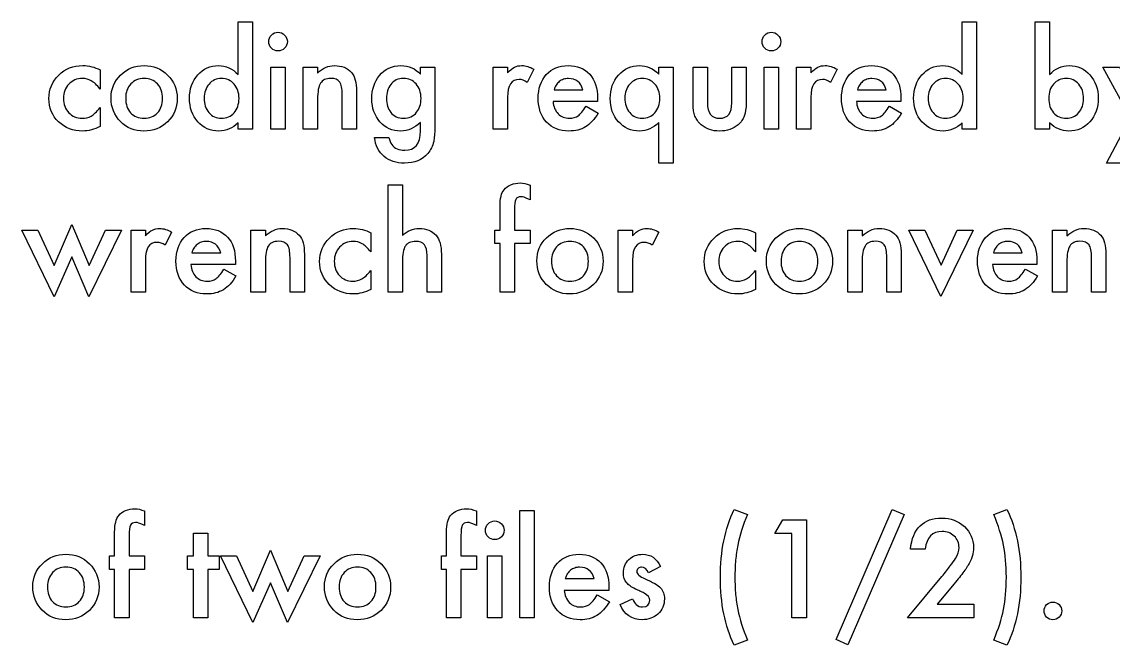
# Model space of a CAD drawing. Extents: x 6 to 931, y 6 to 506.
# Drawn here: x 656.3 to 790.2, y 248.5 to 325 of the extents above; entities that cross this region are included whole.
import ezdxf

# ---------------------------------------------------------------- set-up
doc = ezdxf.new("R2010")
doc.units = 0
doc.layers.add('MeArm1.0', color=7, linetype='CONTINUOUS')

msp = doc.modelspace()

# ---------------------------------------------------------------- linework, layer by layer
at = {"layer": 'MeArm1.0', "color": 7}
for points in [[(682.84662, 325.04434), (684.61224, 325.04434), (684.61224, 311.84903), (682.84662, 311.84903), (682.84662, 312.6459)], [(682.84662, 318.57559), (682.84662, 325.04434)], [(771.69037, 325.04434), (773.45599, 325.04434), (773.45599, 311.84903), (771.69037, 311.84903), (771.69037, 312.6459)], [(771.69037, 318.57559), (771.69037, 325.04434)], [(782.40131, 312.6459), (782.40131, 311.84903), (780.64349, 311.84903), (780.64349, 325.04434), (782.40131, 325.04434)], [(782.40131, 325.04434), (782.40131, 318.57559)], [(665.90912, 319.13028), (665.90912, 316.79434)], [(688.62006, 319.4584), (688.62006, 311.84903), (686.86224, 311.84903), (686.86224, 319.4584), (688.62006, 319.4584)], [(690.83099, 319.4584), (692.59662, 319.4584), (692.59662, 318.75528)], [(692.59662, 315.5209), (692.59662, 311.84903), (690.83099, 311.84903), (690.83099, 319.4584)], [(705.21382, 318.59903), (705.21382, 319.4584), (706.97163, 319.4584), (706.97163, 312.02872)], [(714.14349, 319.4584), (715.90131, 319.4584), (715.90131, 318.77872)], [(715.90131, 315.79434), (715.90131, 311.84903), (714.14349, 311.84903), (714.14349, 319.4584)], [(719.12006, 319.21622), (718.31537, 317.60684)], [(734.47162, 318.63028), (734.47162, 319.4584), (736.23724, 319.4584), (736.23724, 307.7084), (734.47162, 307.7084)], [(738.67474, 315.05215), (738.67474, 319.4584), (740.43256, 319.4584)], [(740.43256, 319.4584), (740.43256, 315.09122)], [(743.41693, 315.09122), (743.41693, 319.4584), (745.17474, 319.4584), (745.17474, 315.05215)], [(749.15131, 319.4584), (749.15131, 311.84903), (747.39349, 311.84903), (747.39349, 319.4584), (749.15131, 319.4584)], [(751.36224, 319.4584), (753.12006, 319.4584), (753.12006, 318.77872)], [(753.12006, 315.79434), (753.12006, 311.84903), (751.36224, 311.84903), (751.36224, 319.4584)], [(756.33881, 319.21622), (755.53412, 317.60684)], [(792.35443, 313.26309), (788.93256, 319.4584), (790.97162, 319.4584), (793.29974, 315.0834), (795.47162, 319.4584), (797.45599, 319.4584), (791.39349, 307.7084), (789.38568, 307.7084), (792.35443, 313.26309)], [(697.38568, 316.51309), (697.38568, 311.84903), (695.62006, 311.84903), (695.62006, 316.09903)], [(721.61205, 316.67715), (725.1433, 316.67715)], [(758.8308, 316.67715), (762.36205, 316.67715)], [(726.94818, 315.23965), (721.49506, 315.23965)], [(726.95599, 315.65372), (726.94799, 315.23965)], [(764.16693, 315.23965), (758.71381, 315.23965)], [(764.17474, 315.65372), (764.16674, 315.23965)], [(665.90912, 314.50528), (665.90912, 312.18497)], [(725.53412, 314.66934), (727.01849, 313.84122)], [(762.75287, 314.66934), (764.23724, 313.84122)], [(705.21382, 311.63809), (705.21382, 312.70059)], [(734.47162, 307.7084), (734.47162, 312.70059)], [(699.58882, 310.84903), (701.35444, 310.84903)], [(701.23724, 305.04434), (702.99506, 305.04434), (702.99506, 298.82559)], [(702.99506, 295.52872), (702.99506, 291.84903), (701.23724, 291.84903), (701.23724, 305.04434)], [(718.65912, 304.98184), (718.65912, 303.18497), (718.47943, 303.27867)], [(716.74506, 297.81778), (716.74506, 291.84903), (714.97943, 291.84903), (714.97943, 297.81778), (714.35443, 297.81778), (714.35443, 299.4584), (714.97943, 299.4584), (714.97943, 302.3959)], [(716.74506, 301.96617), (716.74506, 299.45835), (718.65912, 299.45835), (718.65912, 297.81773), (716.74506, 297.81773)], [(658.28412, 299.4584), (660.27631, 295.11465), (662.42474, 300.15372), (664.58881, 295.11465), (666.55756, 299.4584), (668.52631, 299.4584), (664.54193, 291.27872), (662.42474, 296.17715), (660.28412, 291.27872), (656.30756, 299.4584), (658.28412, 299.4584)], [(669.70599, 299.4584), (671.46381, 299.4584), (671.46381, 298.77872)], [(671.46381, 295.79434), (671.46381, 291.84903), (669.70599, 291.84903), (669.70599, 299.4584)], [(674.68256, 299.21622), (673.87787, 297.60684)], [(684.42474, 299.4584), (686.19037, 299.4584), (686.19037, 298.75528)], [(686.19037, 295.5209), (686.19037, 291.84903), (684.42474, 291.84903), (684.42474, 299.4584)], [(699.12787, 299.13028), (699.12787, 296.79434)], [(729.48724, 299.4584), (731.24506, 299.4584), (731.24506, 298.77872)], [(731.24506, 295.79434), (731.24506, 291.84903), (729.48724, 291.84903), (729.48724, 299.4584)], [(734.46381, 299.21622), (733.65912, 297.60684)], [(746.31537, 299.13028), (746.31537, 296.79434)], [(757.64349, 299.4584), (759.40912, 299.4584), (759.40912, 298.75528)], [(759.40912, 295.5209), (759.40912, 291.84903), (757.64349, 291.84903), (757.64349, 299.4584)], [(767.12006, 299.4584), (769.08881, 295.18497), (771.04974, 299.4584), (773.02631, 299.4584), (769.07318, 291.32559), (765.15131, 299.4584), (767.12006, 299.4584)], [(782.76849, 299.4584), (784.53412, 299.4584), (784.53412, 298.75528)], [(784.53412, 295.5209), (784.53412, 291.84903), (782.76849, 291.84903), (782.76849, 299.4584)], [(677.17455, 296.67715), (680.7058, 296.67715)], [(690.97943, 296.51309), (690.97943, 291.84903), (689.21381, 291.84903), (689.21381, 296.09903)], [(707.78412, 296.51309), (707.78412, 291.84903), (706.02631, 291.84903), (706.02631, 296.34903)], [(764.19818, 296.51309), (764.19818, 291.84903), (762.43256, 291.84903), (762.43256, 296.09903)], [(775.5183, 296.67715), (779.04955, 296.67715)], [(789.32318, 296.51309), (789.32318, 291.84903), (787.55756, 291.84903), (787.55756, 296.09903)], [(682.51068, 295.23965), (677.05756, 295.23965)], [(681.09662, 294.66934), (682.58099, 293.84122)], [(682.51849, 295.65372), (682.51049, 295.23965)], [(780.85443, 295.23965), (775.40131, 295.23965)], [(779.44037, 294.66934), (780.92474, 293.84122)], [(780.86224, 295.65372), (780.85424, 295.23965)], [(699.12787, 294.50528), (699.12787, 292.18497)], [(746.31537, 294.50528), (746.31537, 292.18497)], [(743.71381, 265.17715), (745.33881, 264.55215)], [(763.09662, 265.17715), (764.54974, 264.53653), (757.64349, 248.55215), (756.20599, 249.20059), (763.09662, 265.17715)], [(775.55756, 264.55215), (777.18256, 265.17715)], [(671.37787, 264.98184), (671.37787, 263.18497), (671.19818, 263.27867)], [(712.09662, 264.98184), (712.09662, 263.18497), (711.91693, 263.27867)], [(719.18256, 265.04434), (719.18256, 251.84903), (717.42474, 251.84903), (717.42474, 265.04434), (719.18256, 265.04434)], [(750.77631, 262.2084), (748.69037, 262.2084), (749.69037, 263.91153), (752.59662, 263.91153), (752.59662, 251.84903), (750.77631, 251.84903), (750.77631, 262.2084)], [(669.46381, 257.81778), (669.46381, 251.84903), (667.69818, 251.84903), (667.69818, 257.81778), (667.07318, 257.81778), (667.07318, 259.4584), (667.69818, 259.4584), (667.69818, 262.3959)], [(669.46381, 261.96617), (669.46381, 259.45835), (671.37787, 259.45835), (671.37787, 257.81773), (669.46381, 257.81773)], [(679.14349, 257.81778), (679.14349, 251.84903), (677.38568, 251.84903), (677.38568, 257.81778), (676.63568, 257.81778), (676.63568, 259.4584), (677.38568, 259.4584), (677.38568, 262.24747), (679.14349, 262.24747), (679.14349, 259.4584), (680.51068, 259.4584), (680.51068, 257.81778), (679.14349, 257.81778)], [(710.18256, 257.81778), (710.18256, 251.84903), (708.41693, 251.84903), (708.41693, 257.81778), (707.79193, 257.81778), (707.79193, 259.4584), (708.41693, 259.4584), (708.41693, 262.3959)], [(710.18256, 261.96617), (710.18256, 259.45835), (712.09662, 259.45835), (712.09662, 257.81773), (710.18256, 257.81773)], [(682.65912, 259.4584), (684.65131, 255.11465), (686.79974, 260.15372), (688.96381, 255.11465), (690.93256, 259.4584), (692.90131, 259.4584), (688.91693, 251.27872), (686.79974, 256.17715), (684.65912, 251.27872), (680.68256, 259.4584), (682.65912, 259.4584)], [(767.14349, 260.30215), (765.33099, 260.30215)], [(715.21381, 259.4584), (715.21381, 251.84903), (713.45599, 251.84903), (713.45599, 259.4584), (715.21381, 259.4584)], [(734.65912, 258.16153), (733.20599, 257.38809)], [(722.98705, 256.67715), (726.5183, 256.67715)], [(768.60443, 253.55997), (773.09662, 253.55997), (773.09662, 251.84903), (764.99506, 251.84903), (769.18256, 256.91934)], [(770.47943, 255.77872), (768.60443, 253.55997)], [(728.32318, 255.23965), (722.87006, 255.23965)], [(726.90912, 254.66934), (728.39349, 253.84122)], [(728.33099, 255.65372), (728.32299, 255.23965)], [(729.72162, 253.49747), (731.22162, 254.19278)], [(745.33881, 249.13028), (743.71381, 248.50528)], [(777.18256, 248.50528), (775.55756, 249.13028)]]:
    msp.add_lwpolyline(points, dxfattribs=at)
for points in [[(686.59662, 322.62247), (686.59662, 322.92975), (686.7086, 323.19537), (686.93256, 323.41934)], [(686.93256, 323.41934), (687.15651, 323.64329), (687.42474, 323.75527), (687.73724, 323.75528)], [(687.73724, 323.75528), (688.05495, 323.75527), (688.32578, 323.64329), (688.54974, 323.41934)], [(688.54974, 323.41934), (688.7737, 323.20058), (688.88568, 322.93235), (688.88568, 322.61465)], [(747.12787, 322.62247), (747.12787, 322.92975), (747.23985, 323.19537), (747.46381, 323.41934)], [(747.46381, 323.41934), (747.68776, 323.64329), (747.95599, 323.75527), (748.26849, 323.75528)], [(748.26849, 323.75528), (748.5862, 323.75527), (748.85703, 323.64329), (749.08099, 323.41934)], [(749.08099, 323.41934), (749.30495, 323.20058), (749.41693, 322.93235), (749.41693, 322.61465)], [(686.93256, 321.80215), (686.7086, 322.0261), (686.59662, 322.29954), (686.59662, 322.62247)], [(687.74506, 321.46622), (687.42735, 321.46621), (687.15651, 321.57819), (686.93256, 321.80215)], [(688.54974, 321.80215), (688.33099, 321.57819), (688.06276, 321.46621), (687.74506, 321.46622)], [(688.88568, 322.61465), (688.88568, 322.29694), (688.7737, 322.0261), (688.54974, 321.80215)], [(747.46381, 321.80215), (747.23985, 322.0261), (747.12787, 322.29954), (747.12787, 322.62247)], [(748.27631, 321.46622), (747.9586, 321.46621), (747.68776, 321.57819), (747.46381, 321.80215)], [(749.08099, 321.80215), (748.86224, 321.57819), (748.59401, 321.46621), (748.27631, 321.46622)], [(749.41693, 322.61465), (749.41693, 322.29694), (749.30495, 322.0261), (749.08099, 321.80215)], [(660.83099, 318.49747), (661.63307, 319.27871), (662.61745, 319.66933), (663.78412, 319.66934)], [(663.78412, 319.66934), (664.53411, 319.66933), (665.24245, 319.48965), (665.90912, 319.13028)], [(668.43256, 318.51309), (669.21901, 319.28392), (670.17734, 319.66933), (671.30756, 319.66934)], [(671.30756, 319.66934), (672.44297, 319.66933), (673.40651, 319.28131), (674.19818, 318.50528)], [(677.90131, 318.5209), (678.57839, 319.28652), (679.42995, 319.66933), (680.45599, 319.66934)], [(680.45599, 319.66934), (681.34661, 319.66933), (682.14349, 319.30475), (682.84662, 318.57559)], [(692.59662, 318.75528), (693.2112, 319.36465), (693.90391, 319.66933), (694.67474, 319.66934)], [(694.67474, 319.66934), (695.56015, 319.66933), (696.25026, 319.39069), (696.74506, 318.8334)], [(696.74506, 318.8334), (697.17213, 318.35944), (697.38567, 317.586), (697.38568, 316.51309)], [(700.18257, 318.43497), (700.84923, 319.25788), (701.72944, 319.66933), (702.82319, 319.66934)], [(702.82319, 319.66934), (703.78152, 319.66933), (704.57839, 319.31256), (705.21382, 318.59903)], [(715.90131, 318.77872), (716.22422, 319.11725), (716.51068, 319.34902), (716.76068, 319.47403)], [(716.76068, 319.47403), (717.01589, 319.60423), (717.31797, 319.66933), (717.66693, 319.66934)], [(717.66693, 319.66934), (718.13047, 319.66933), (718.61484, 319.51829), (719.12006, 319.21622)], [(720.65912, 318.56778), (721.33099, 319.30215), (722.22162, 319.66933), (723.33099, 319.66934)], [(723.33099, 319.66934), (724.45078, 319.66933), (725.3362, 319.31256), (725.98724, 318.59903)], [(729.52631, 318.51309), (730.2138, 319.28392), (731.07578, 319.66933), (732.11224, 319.66934)], [(732.11224, 319.66934), (732.99245, 319.66933), (733.7789, 319.32298), (734.47162, 318.63028)], [(753.12006, 318.77872), (753.44297, 319.11725), (753.72943, 319.34902), (753.97943, 319.47403)], [(753.97943, 319.47403), (754.23464, 319.60423), (754.53672, 319.66933), (754.88568, 319.66934)], [(754.88568, 319.66934), (755.34922, 319.66933), (755.83359, 319.51829), (756.33881, 319.21622)], [(757.87787, 318.56778), (758.54974, 319.30215), (759.44037, 319.66933), (760.54974, 319.66934)], [(760.54974, 319.66934), (761.66953, 319.66933), (762.55495, 319.31256), (763.20599, 318.59903)], [(766.74506, 318.5209), (767.42214, 319.28652), (768.2737, 319.66933), (769.29974, 319.66934)], [(769.29974, 319.66934), (770.19036, 319.66933), (770.98724, 319.30475), (771.69037, 318.57559)], [(782.40131, 318.57559), (783.10443, 319.30475), (783.9013, 319.66933), (784.79193, 319.66934)], [(784.79193, 319.66934), (785.81797, 319.66933), (786.67213, 319.28652), (787.35443, 318.5209)], [(659.62787, 315.62247), (659.62787, 316.75788), (660.02891, 317.71621), (660.83099, 318.49747)], [(662.08099, 317.38809), (661.64349, 316.92455), (661.42474, 316.34382), (661.42474, 315.6459)], [(663.72943, 318.0834), (663.06797, 318.0834), (662.51849, 317.85163), (662.08099, 317.38809)], [(664.83099, 317.80215), (664.51849, 317.98965), (664.1513, 318.0834), (663.72943, 318.0834)], [(665.90912, 316.79434), (665.50807, 317.28392), (665.1487, 317.61986), (664.83099, 317.80215)], [(667.25287, 315.7084), (667.25287, 316.80736), (667.6461, 317.74225), (668.43256, 318.51309)], [(669.67474, 317.41158), (669.25807, 316.96366), (669.04974, 316.38553), (669.04974, 315.6772)], [(671.30756, 318.08345), (670.63568, 318.08345), (670.09141, 317.85949), (669.67474, 317.41158)], [(672.95599, 317.41158), (672.53932, 317.85949), (671.98984, 318.08345), (671.30756, 318.08345)], [(673.57318, 315.63814), (673.57317, 316.37772), (673.36745, 316.96887), (672.95599, 317.41158)], [(674.19818, 318.50528), (674.97942, 317.72923), (675.37005, 316.77611), (675.37006, 315.6459)], [(676.87787, 315.67715), (676.87787, 316.81257), (677.21901, 317.76048), (677.90131, 318.5209)], [(679.27631, 317.3959), (678.87526, 316.93236), (678.67474, 316.35944), (678.67474, 315.67715)], [(680.79193, 318.0834), (680.18776, 318.0834), (679.68255, 317.85423), (679.27631, 317.3959)], [(682.35443, 317.40372), (681.95338, 317.85684), (681.43255, 318.0834), (680.79193, 318.0834)], [(682.95599, 315.63809), (682.95599, 316.35163), (682.75547, 316.94017), (682.35443, 317.40372)], [(692.95599, 317.51309), (692.71641, 317.13288), (692.59662, 316.46882), (692.59662, 315.5209)], [(694.19818, 318.09122), (693.61484, 318.09121), (693.20078, 317.8985), (692.95599, 317.51309)], [(695.30756, 317.65372), (695.10443, 317.94538), (694.73463, 318.09121), (694.19818, 318.09122)], [(695.62006, 316.09903), (695.62005, 316.84902), (695.51588, 317.36725), (695.30756, 317.65372)], [(699.25288, 315.60684), (699.25288, 316.71621), (699.56277, 317.65892), (700.18257, 318.43497)], [(701.57319, 317.34903), (701.22423, 316.90632), (701.04975, 316.3334), (701.04975, 315.63028)], [(703.15132, 318.09122), (702.48465, 318.09121), (701.9586, 317.84382), (701.57319, 317.34903)], [(704.69038, 317.41153), (704.28933, 317.86465), (703.77631, 318.09121), (703.15132, 318.09122)], [(705.28413, 315.63809), (705.28412, 316.37767), (705.08621, 316.96882), (704.69038, 317.41153)], [(717.33881, 317.96622), (716.38047, 317.96621), (715.9013, 317.24225), (715.90131, 315.79434)], [(718.31537, 317.60684), (717.98203, 317.84642), (717.65651, 317.96621), (717.33881, 317.96622)], [(719.65912, 315.6459), (719.65912, 316.84902), (719.99245, 317.82298), (720.65912, 318.56778)], [(722.25268, 317.70059), (722.10163, 317.58079), (721.97143, 317.43496), (721.86205, 317.26309)], [(722.7683, 317.98184), (722.5808, 317.91934), (722.40893, 317.82559), (722.25268, 317.70059)], [(723.36987, 318.0834), (723.15632, 318.0834), (722.9558, 318.0495), (722.7683, 317.98184)], [(725.1433, 316.67715), (724.89851, 317.61465), (724.30736, 318.0834), (723.36987, 318.0834)], [(725.98724, 318.59903), (726.63307, 317.89069), (726.95599, 316.90892), (726.95599, 315.65372)], [(728.50287, 315.61465), (728.50287, 316.7709), (728.84401, 317.73704), (729.52631, 318.51309)], [(730.90131, 317.3959), (730.50026, 316.93236), (730.29974, 316.36465), (730.29974, 315.69278)], [(732.41693, 318.0834), (731.81276, 318.0834), (731.30755, 317.85423), (730.90131, 317.3959)], [(733.97943, 317.40372), (733.57838, 317.85684), (733.05755, 318.0834), (732.41693, 318.0834)], [(734.58099, 315.63809), (734.58099, 316.35163), (734.38047, 316.94017), (733.97943, 317.40372)], [(754.55756, 317.96622), (753.59922, 317.96621), (753.12005, 317.24225), (753.12006, 315.79434)], [(755.53412, 317.60684), (755.20078, 317.84642), (754.87526, 317.96621), (754.55756, 317.96622)], [(756.87787, 315.6459), (756.87787, 316.84902), (757.2112, 317.82298), (757.87787, 318.56778)], [(759.47143, 317.70059), (759.32038, 317.58079), (759.19018, 317.43496), (759.0808, 317.26309)], [(759.98705, 317.98184), (759.79955, 317.91934), (759.62768, 317.82559), (759.47143, 317.70059)], [(760.58862, 318.0834), (760.37507, 318.0834), (760.17455, 318.0495), (759.98705, 317.98184)], [(762.36205, 316.67715), (762.11726, 317.61465), (761.52611, 318.0834), (760.58862, 318.0834)], [(763.20599, 318.59903), (763.85182, 317.89069), (764.17474, 316.90892), (764.17474, 315.65372)], [(765.72162, 315.67715), (765.72162, 316.81257), (766.06276, 317.76048), (766.74506, 318.5209)], [(768.12006, 317.3959), (767.71901, 316.93236), (767.51849, 316.35944), (767.51849, 315.67715)], [(769.63568, 318.0834), (769.03151, 318.0834), (768.5263, 317.85423), (768.12006, 317.3959)], [(771.19818, 317.40372), (770.79713, 317.85684), (770.2763, 318.0834), (769.63568, 318.0834)], [(771.79974, 315.63809), (771.79974, 316.35163), (771.59922, 316.94017), (771.19818, 317.40372)], [(782.90131, 317.40372), (782.50026, 316.9558), (782.29974, 316.37246), (782.29974, 315.65372)], [(784.47943, 318.0834), (783.83359, 318.0834), (783.30755, 317.85684), (782.90131, 317.40372)], [(785.98724, 317.38028), (785.5862, 317.84902), (785.08359, 318.0834), (784.47943, 318.0834)], [(786.58099, 315.59903), (786.58099, 316.32819), (786.38307, 316.92194), (785.98724, 317.38028)], [(787.35443, 318.5209), (788.03671, 317.76048), (788.37786, 316.81257), (788.37787, 315.67715)], [(721.86205, 317.26309), (721.75268, 317.09121), (721.66934, 316.8959), (721.61205, 316.67715)], [(759.0808, 317.26309), (758.97143, 317.09121), (758.88809, 316.8959), (758.8308, 316.67715)], [(660.81537, 312.7709), (660.0237, 313.53653), (659.62787, 314.48705), (659.62787, 315.62247)], [(661.42474, 315.6459), (661.42474, 314.93236), (661.63568, 314.34642), (662.05756, 313.88809)], [(668.40912, 312.80215), (667.63828, 313.57299), (667.25287, 314.54174), (667.25287, 315.7084)], [(669.04974, 315.6772), (669.04974, 314.91678), (669.25287, 314.31522), (669.65912, 313.87252)], [(672.95599, 313.8647), (673.36745, 314.30741), (673.57317, 314.89856), (673.57318, 315.63814)], [(675.37006, 315.6459), (675.37005, 314.50528), (674.97682, 313.54955), (674.19037, 312.77872)], [(677.90131, 312.7709), (677.21901, 313.54694), (676.87787, 314.51569), (676.87787, 315.67715)], [(678.67474, 315.67715), (678.67474, 314.94798), (678.87005, 314.35424), (679.26068, 313.8959)], [(682.35443, 313.87247), (682.75547, 314.33601), (682.95599, 314.92455), (682.95599, 315.63809)], [(700.25288, 312.75528), (699.58621, 313.51569), (699.25288, 314.46621), (699.25288, 315.60684)], [(701.04975, 315.63028), (701.04975, 314.93757), (701.22423, 314.36986), (701.57319, 313.92715)], [(704.74507, 313.93497), (705.10443, 314.37767), (705.28412, 314.94538), (705.28413, 315.63809)], [(720.69037, 312.72403), (720.00287, 313.4584), (719.65912, 314.43236), (719.65912, 315.6459)], [(721.49506, 315.23965), (721.54196, 314.61465), (721.74505, 314.11726), (722.10443, 313.74747)], [(729.52631, 312.76309), (728.84401, 313.52351), (728.50287, 314.47403), (728.50287, 315.61465)], [(730.29974, 315.69278), (730.29974, 314.9584), (730.49766, 314.36205), (730.89349, 313.90372)], [(733.97162, 313.87247), (734.37786, 314.32559), (734.58099, 314.91413), (734.58099, 315.63809)], [(738.89349, 313.47403), (738.74766, 313.82819), (738.67474, 314.35424), (738.67474, 315.05215)], [(740.43256, 315.09122), (740.43255, 313.8308), (740.92995, 313.20059), (741.92474, 313.20059)], [(741.92474, 313.20059), (742.91953, 313.20059), (743.41693, 313.8308), (743.41693, 315.09122)], [(745.17474, 315.05215), (745.17474, 314.44278), (745.09924, 313.91674), (744.94818, 313.47403)], [(757.90912, 312.72403), (757.22162, 313.4584), (756.87787, 314.43236), (756.87787, 315.6459)], [(758.71381, 315.23965), (758.76071, 314.61465), (758.9638, 314.11726), (759.32318, 313.74747)], [(766.74506, 312.7709), (766.06276, 313.54694), (765.72162, 314.51569), (765.72162, 315.67715)], [(767.51849, 315.67715), (767.51849, 314.94798), (767.7138, 314.35424), (768.10443, 313.8959)], [(771.19818, 313.87247), (771.59922, 314.33601), (771.79974, 314.92455), (771.79974, 315.63809)], [(782.29974, 315.65372), (782.29974, 314.91413), (782.49766, 314.32299), (782.89349, 313.88028)], [(785.97162, 313.88028), (786.37786, 314.33861), (786.58099, 314.91153), (786.58099, 315.59903)], [(788.37787, 315.67715), (788.37786, 314.50528), (788.03411, 313.53653), (787.34662, 312.7709)], [(662.05756, 313.88809), (662.48464, 313.42976), (663.02891, 313.20059), (663.69037, 313.20059)], [(663.69037, 313.20059), (664.11224, 313.20059), (664.48463, 313.29179), (664.80756, 313.47403)], [(664.80756, 313.47403), (665.12005, 313.65111), (665.48724, 313.99486), (665.90912, 314.50528)], [(669.65912, 313.87252), (670.07578, 313.4246), (670.62526, 313.20064), (671.30756, 313.20064)], [(671.30756, 313.20064), (671.99505, 313.20064), (672.54453, 313.42199), (672.95599, 313.8647)], [(679.26068, 313.8959), (679.66172, 313.43236), (680.16693, 313.20059), (680.77631, 313.20059)], [(680.77631, 313.20059), (681.42734, 313.20059), (681.95338, 313.42455), (682.35443, 313.87247)], [(701.57319, 313.92715), (701.9534, 313.44278), (702.47944, 313.20059), (703.15132, 313.20059)], [(703.15132, 313.20059), (703.82319, 313.20059), (704.35444, 313.44538), (704.74507, 313.93497)], [(722.10443, 313.74747), (722.4638, 313.38288), (722.92474, 313.20059), (723.48724, 313.20059)], [(723.48724, 313.20059), (723.92474, 313.20059), (724.28672, 313.30476), (724.57318, 313.51309)], [(724.57318, 313.51309), (724.85443, 313.72142), (725.17474, 314.10684), (725.53412, 314.66934)], [(727.01849, 313.84122), (726.78932, 313.45059), (726.54713, 313.11465), (726.29193, 312.8334)], [(730.89349, 313.90372), (731.28932, 313.43497), (731.79193, 313.20059), (732.40131, 313.20059)], [(732.40131, 313.20059), (733.04713, 313.20059), (733.57057, 313.42455), (733.97162, 313.87247)], [(739.66693, 312.40372), (739.30235, 312.72142), (739.04453, 313.07819), (738.89349, 313.47403)], [(744.94818, 313.47403), (744.80234, 313.07819), (744.54974, 312.72142), (744.19037, 312.40372)], [(759.32318, 313.74747), (759.68255, 313.38288), (760.14349, 313.20059), (760.70599, 313.20059)], [(760.70599, 313.20059), (761.14349, 313.20059), (761.50547, 313.30476), (761.79193, 313.51309)], [(761.79193, 313.51309), (762.07318, 313.72142), (762.39349, 314.10684), (762.75287, 314.66934)], [(764.23724, 313.84122), (764.00807, 313.45059), (763.76588, 313.11465), (763.51068, 312.8334)], [(768.10443, 313.8959), (768.50547, 313.43236), (769.01068, 313.20059), (769.62006, 313.20059)], [(769.62006, 313.20059), (770.27109, 313.20059), (770.79713, 313.42455), (771.19818, 313.87247)], [(782.89349, 313.88028), (783.28932, 313.42715), (783.81016, 313.20059), (784.45599, 313.20059)], [(784.45599, 313.20059), (785.06536, 313.20059), (785.57057, 313.42715), (785.97162, 313.88028)], [(663.76849, 311.63028), (662.59141, 311.63028), (661.60703, 312.01049), (660.81537, 312.7709)], [(665.90912, 312.18497), (665.19557, 311.81518), (664.48203, 311.63028), (663.76849, 311.63028)], [(671.27631, 311.63028), (670.13568, 311.63028), (669.17995, 312.0209), (668.40912, 312.80215)], [(674.19037, 312.77872), (673.3987, 312.01309), (672.42734, 311.63028), (671.27631, 311.63028)], [(680.49506, 311.63028), (679.45339, 311.63028), (678.5888, 312.01049), (677.90131, 312.7709)], [(682.84662, 312.6459), (682.1539, 311.96882), (681.37005, 311.63028), (680.49506, 311.63028)], [(702.79975, 311.63028), (701.76329, 311.63028), (700.91433, 312.00528), (700.25288, 312.75528)], [(705.21382, 312.70059), (704.51589, 311.98705), (703.71121, 311.63028), (702.79975, 311.63028)], [(706.97162, 312.02872), (706.97161, 311.66934), (706.95862, 311.35424), (706.93252, 311.0834)], [(723.42474, 311.63028), (722.28932, 311.63028), (721.37787, 311.99486), (720.69037, 312.72403)], [(725.47162, 312.1459), (725.17995, 311.96882), (724.86484, 311.83861), (724.52631, 311.75528)], [(726.29193, 312.8334), (726.03672, 312.55736), (725.76328, 312.3282), (725.47162, 312.1459)], [(732.08099, 311.63028), (731.05495, 311.63028), (730.20339, 312.00788), (729.52631, 312.76309)], [(734.47162, 312.70059), (733.7737, 311.98705), (732.97682, 311.63028), (732.08099, 311.63028)], [(741.92474, 311.63028), (741.01328, 311.63028), (740.26068, 311.88809), (739.66693, 312.40372)], [(744.19037, 312.40372), (743.59661, 311.88809), (742.84141, 311.63028), (741.92474, 311.63028)], [(760.64349, 311.63028), (759.50807, 311.63028), (758.59662, 311.99486), (757.90912, 312.72403)], [(762.69037, 312.1459), (762.3987, 311.96882), (762.08359, 311.83861), (761.74506, 311.75528)], [(763.51068, 312.8334), (763.25547, 312.55736), (762.98203, 312.3282), (762.69037, 312.1459)], [(769.33881, 311.63028), (768.29714, 311.63028), (767.43255, 312.01049), (766.74506, 312.7709)], [(771.69037, 312.6459), (770.99765, 311.96882), (770.2138, 311.63028), (769.33881, 311.63028)], [(784.76068, 311.63028), (783.88047, 311.63028), (783.09401, 311.96882), (782.40131, 312.6459)], [(787.34662, 312.7709), (786.66432, 312.01049), (785.80234, 311.63028), (784.76068, 311.63028)], [(700.76069, 308.51309), (700.08361, 309.07559), (699.69298, 309.85424), (699.58882, 310.84903)], [(701.35444, 310.84903), (701.42214, 310.47403), (701.53413, 310.18497), (701.69038, 309.98184)], [(703.28413, 309.2709), (704.57058, 309.27091), (705.21381, 310.05997), (705.21382, 311.63809)], [(706.93252, 311.0834), (706.91172, 310.80736), (706.88042, 310.56518), (706.83882, 310.35684)], [(724.52631, 311.75528), (724.18776, 311.67198), (723.82057, 311.63028), (723.42474, 311.63028)], [(761.74506, 311.75528), (761.40651, 311.67198), (761.03932, 311.63028), (760.64349, 311.63028)], [(701.69038, 309.98184), (702.05496, 309.50789), (702.58621, 309.27091), (703.28413, 309.2709)], [(706.83882, 310.35684), (706.71381, 309.78393), (706.46902, 309.29174), (706.10444, 308.88028)], [(703.2685, 307.69278), (702.25287, 307.69278), (701.41694, 307.96622), (700.76069, 308.51309)], [(706.10444, 308.88028), (705.41693, 308.08862), (704.47162, 307.69278), (703.2685, 307.69278)], [(714.97943, 302.3959), (714.97943, 303.35423), (715.1461, 304.03131), (715.47943, 304.42715)], [(715.47943, 304.42715), (715.93776, 304.97922), (716.60443, 305.25527), (717.47943, 305.25528)], [(717.47943, 305.25528), (717.79193, 305.25527), (718.18516, 305.16408), (718.65912, 304.98184)], [(716.90912, 303.23179), (716.79974, 303.01303), (716.74505, 302.59116), (716.74506, 301.96617)], [(717.54193, 303.56773), (717.22943, 303.56772), (717.01849, 303.45574), (716.90912, 303.23179)], [(718.47943, 303.27867), (718.09922, 303.47136), (717.78672, 303.56772), (717.54193, 303.56773)], [(671.46381, 298.77872), (671.78672, 299.11725), (672.07318, 299.34902), (672.32318, 299.47403)], [(672.32318, 299.47403), (672.57839, 299.60423), (672.88047, 299.66933), (673.22943, 299.66934)], [(673.22943, 299.66934), (673.69297, 299.66933), (674.17734, 299.51829), (674.68256, 299.21622)], [(676.22162, 298.56778), (676.89349, 299.30215), (677.78412, 299.66933), (678.89349, 299.66934)], [(678.89349, 299.66934), (680.01328, 299.66933), (680.8987, 299.31256), (681.54974, 298.59903)], [(686.19037, 298.75528), (686.80495, 299.36465), (687.49766, 299.66933), (688.26849, 299.66934)], [(688.26849, 299.66934), (689.1539, 299.66933), (689.84401, 299.39069), (690.33881, 298.8334)], [(690.33881, 298.8334), (690.76588, 298.35944), (690.97942, 297.586), (690.97943, 296.51309)], [(694.04974, 298.49747), (694.85182, 299.27871), (695.8362, 299.66933), (697.00287, 299.66934)], [(697.00287, 299.66934), (697.75286, 299.66933), (698.4612, 299.48965), (699.12787, 299.13028)], [(702.99506, 298.82559), (703.62005, 299.38808), (704.31016, 299.66933), (705.06537, 299.66934)], [(705.06537, 299.66934), (705.92474, 299.66933), (706.61224, 299.39069), (707.12787, 298.8334)], [(707.12787, 298.8334), (707.56536, 298.34902), (707.78411, 297.57559), (707.78412, 296.51309)], [(720.68256, 298.51309), (721.46901, 299.28392), (722.42734, 299.66933), (723.55756, 299.66934)], [(723.55756, 299.66934), (724.69297, 299.66933), (725.65651, 299.28131), (726.44818, 298.50528)], [(731.24506, 298.77872), (731.56797, 299.11725), (731.85443, 299.34902), (732.10443, 299.47403)], [(732.10443, 299.47403), (732.35964, 299.60423), (732.66172, 299.66933), (733.01068, 299.66934)], [(733.01068, 299.66934), (733.47422, 299.66933), (733.95859, 299.51829), (734.46381, 299.21622)], [(741.23724, 298.49747), (742.03932, 299.27871), (743.0237, 299.66933), (744.19037, 299.66934)], [(744.19037, 299.66934), (744.94036, 299.66933), (745.6487, 299.48965), (746.31537, 299.13028)], [(748.83881, 298.51309), (749.62526, 299.28392), (750.58359, 299.66933), (751.71381, 299.66934)], [(751.71381, 299.66934), (752.84922, 299.66933), (753.81276, 299.28131), (754.60443, 298.50528)], [(759.40912, 298.75528), (760.0237, 299.36465), (760.71641, 299.66933), (761.48724, 299.66934)], [(761.48724, 299.66934), (762.37265, 299.66933), (763.06276, 299.39069), (763.55756, 298.8334)], [(763.55756, 298.8334), (763.98463, 298.35944), (764.19817, 297.586), (764.19818, 296.51309)], [(774.56537, 298.56778), (775.23724, 299.30215), (776.12787, 299.66933), (777.23724, 299.66934)], [(777.23724, 299.66934), (778.35703, 299.66933), (779.24245, 299.31256), (779.89349, 298.59903)], [(784.53412, 298.75528), (785.1487, 299.36465), (785.84141, 299.66933), (786.61224, 299.66934)], [(786.61224, 299.66934), (787.49765, 299.66933), (788.18776, 299.39069), (788.68256, 298.8334)], [(788.68256, 298.8334), (789.10963, 298.35944), (789.32317, 297.586), (789.32318, 296.51309)], [(672.90131, 297.96622), (671.94297, 297.96621), (671.4638, 297.24225), (671.46381, 295.79434)], [(673.87787, 297.60684), (673.54453, 297.84642), (673.21901, 297.96621), (672.90131, 297.96622)], [(675.22162, 295.6459), (675.22162, 296.84902), (675.55495, 297.82298), (676.22162, 298.56778)], [(677.81518, 297.70059), (677.66413, 297.58079), (677.53393, 297.43496), (677.42455, 297.26309)], [(678.3308, 297.98184), (678.1433, 297.91934), (677.97143, 297.82559), (677.81518, 297.70059)], [(678.93237, 298.0834), (678.71882, 298.0834), (678.5183, 298.0495), (678.3308, 297.98184)], [(680.7058, 296.67715), (680.46101, 297.61465), (679.86986, 298.0834), (678.93237, 298.0834)], [(681.54974, 298.59903), (682.19557, 297.89069), (682.51849, 296.90892), (682.51849, 295.65372)], [(686.54974, 297.51309), (686.31016, 297.13288), (686.19037, 296.46882), (686.19037, 295.5209)], [(687.79193, 298.09122), (687.20859, 298.09121), (686.79453, 297.8985), (686.54974, 297.51309)], [(688.90131, 297.65372), (688.69818, 297.94538), (688.32838, 298.09121), (687.79193, 298.09122)], [(689.21381, 296.09903), (689.2138, 296.84902), (689.10963, 297.36725), (688.90131, 297.65372)], [(692.84662, 295.62247), (692.84662, 296.75788), (693.24766, 297.71621), (694.04974, 298.49747)], [(695.29974, 297.38809), (694.86224, 296.92455), (694.64349, 296.34382), (694.64349, 295.6459)], [(696.94818, 298.0834), (696.28672, 298.0834), (695.73724, 297.85163), (695.29974, 297.38809)], [(698.04974, 297.80215), (697.73724, 297.98965), (697.37005, 298.0834), (696.94818, 298.0834)], [(699.12787, 296.79434), (698.72682, 297.28392), (698.36745, 297.61986), (698.04974, 297.80215)], [(703.36224, 297.51309), (703.11745, 297.12767), (702.99505, 296.46621), (702.99506, 295.52872)], [(704.65912, 298.0834), (704.04453, 298.0834), (703.61224, 297.89329), (703.36224, 297.51309)], [(705.69818, 297.66934), (705.48463, 297.94538), (705.13828, 298.0834), (704.65912, 298.0834)], [(706.02631, 296.34903), (706.0263, 296.9584), (705.91693, 297.3985), (705.69818, 297.66934)], [(719.50287, 295.7084), (719.50287, 296.80736), (719.8961, 297.74225), (720.68256, 298.51309)], [(721.92474, 297.41158), (721.50807, 296.96366), (721.29974, 296.38553), (721.29974, 295.6772)], [(723.55756, 298.08345), (722.88568, 298.08345), (722.34141, 297.85949), (721.92474, 297.41158)], [(725.20599, 297.41158), (724.78932, 297.85949), (724.23984, 298.08345), (723.55756, 298.08345)], [(725.82318, 295.63814), (725.82317, 296.37772), (725.61745, 296.96887), (725.20599, 297.41158)], [(726.44818, 298.50528), (727.22942, 297.72923), (727.62005, 296.77611), (727.62006, 295.6459)], [(732.68256, 297.96622), (731.72422, 297.96621), (731.24505, 297.24225), (731.24506, 295.79434)], [(733.65912, 297.60684), (733.32578, 297.84642), (733.00026, 297.96621), (732.68256, 297.96622)], [(740.03412, 295.62247), (740.03412, 296.75788), (740.43516, 297.71621), (741.23724, 298.49747)], [(742.48724, 297.38809), (742.04974, 296.92455), (741.83099, 296.34382), (741.83099, 295.6459)], [(744.13568, 298.0834), (743.47422, 298.0834), (742.92474, 297.85163), (742.48724, 297.38809)], [(745.23724, 297.80215), (744.92474, 297.98965), (744.55755, 298.0834), (744.13568, 298.0834)], [(746.31537, 296.79434), (745.91432, 297.28392), (745.55495, 297.61986), (745.23724, 297.80215)], [(747.65912, 295.7084), (747.65912, 296.80736), (748.05235, 297.74225), (748.83881, 298.51309)], [(750.08099, 297.41158), (749.66432, 296.96366), (749.45599, 296.38553), (749.45599, 295.6772)], [(751.71381, 298.08345), (751.04193, 298.08345), (750.49766, 297.85949), (750.08099, 297.41158)], [(753.36224, 297.41158), (752.94557, 297.85949), (752.39609, 298.08345), (751.71381, 298.08345)], [(753.97943, 295.63814), (753.97942, 296.37772), (753.7737, 296.96887), (753.36224, 297.41158)], [(754.60443, 298.50528), (755.38567, 297.72923), (755.7763, 296.77611), (755.77631, 295.6459)], [(759.76849, 297.51309), (759.52891, 297.13288), (759.40912, 296.46882), (759.40912, 295.5209)], [(761.01068, 298.09122), (760.42734, 298.09121), (760.01328, 297.8985), (759.76849, 297.51309)], [(762.12006, 297.65372), (761.91693, 297.94538), (761.54713, 298.09121), (761.01068, 298.09122)], [(762.43256, 296.09903), (762.43255, 296.84902), (762.32838, 297.36725), (762.12006, 297.65372)], [(773.56537, 295.6459), (773.56537, 296.84902), (773.8987, 297.82298), (774.56537, 298.56778)], [(776.15893, 297.70059), (776.00788, 297.58079), (775.87768, 297.43496), (775.7683, 297.26309)], [(776.67455, 297.98184), (776.48705, 297.91934), (776.31518, 297.82559), (776.15893, 297.70059)], [(777.27612, 298.0834), (777.06257, 298.0834), (776.86205, 298.0495), (776.67455, 297.98184)], [(779.04955, 296.67715), (778.80476, 297.61465), (778.21361, 298.0834), (777.27612, 298.0834)], [(779.89349, 298.59903), (780.53932, 297.89069), (780.86224, 296.90892), (780.86224, 295.65372)], [(784.89349, 297.51309), (784.65391, 297.13288), (784.53412, 296.46882), (784.53412, 295.5209)], [(786.13568, 298.09122), (785.55234, 298.09121), (785.13828, 297.8985), (784.89349, 297.51309)], [(787.24506, 297.65372), (787.04193, 297.94538), (786.67213, 298.09121), (786.13568, 298.09122)], [(787.55756, 296.09903), (787.55755, 296.84902), (787.45338, 297.36725), (787.24506, 297.65372)], [(677.42455, 297.26309), (677.31518, 297.09121), (677.23184, 296.8959), (677.17455, 296.67715)], [(775.7683, 297.26309), (775.65893, 297.09121), (775.57559, 296.8959), (775.5183, 296.67715)], [(676.25287, 292.72403), (675.56537, 293.4584), (675.22162, 294.43236), (675.22162, 295.6459)], [(677.05756, 295.23965), (677.10446, 294.61465), (677.30755, 294.11726), (677.66693, 293.74747)], [(680.13568, 293.51309), (680.41693, 293.72142), (680.73724, 294.10684), (681.09662, 294.66934)], [(694.03412, 292.7709), (693.24245, 293.53653), (692.84662, 294.48705), (692.84662, 295.62247)], [(694.64349, 295.6459), (694.64349, 294.93236), (694.85443, 294.34642), (695.27631, 293.88809)], [(720.65912, 292.80215), (719.88828, 293.57299), (719.50287, 294.54174), (719.50287, 295.7084)], [(721.29974, 295.6772), (721.29974, 294.91678), (721.50287, 294.31522), (721.90912, 293.87252)], [(725.20599, 293.8647), (725.61745, 294.30741), (725.82317, 294.89856), (725.82318, 295.63814)], [(727.62006, 295.6459), (727.62005, 294.50528), (727.22682, 293.54955), (726.44037, 292.77872)], [(741.22162, 292.7709), (740.42995, 293.53653), (740.03412, 294.48705), (740.03412, 295.62247)], [(741.83099, 295.6459), (741.83099, 294.93236), (742.04193, 294.34642), (742.46381, 293.88809)], [(748.81537, 292.80215), (748.04453, 293.57299), (747.65912, 294.54174), (747.65912, 295.7084)], [(749.45599, 295.6772), (749.45599, 294.91678), (749.65912, 294.31522), (750.06537, 293.87252)], [(753.36224, 293.8647), (753.7737, 294.30741), (753.97942, 294.89856), (753.97943, 295.63814)], [(755.77631, 295.6459), (755.7763, 294.50528), (755.38307, 293.54955), (754.59662, 292.77872)], [(774.59662, 292.72403), (773.90912, 293.4584), (773.56537, 294.43236), (773.56537, 295.6459)], [(775.40131, 295.23965), (775.44821, 294.61465), (775.6513, 294.11726), (776.01068, 293.74747)], [(778.47943, 293.51309), (778.76068, 293.72142), (779.08099, 294.10684), (779.44037, 294.66934)], [(677.66693, 293.74747), (678.0263, 293.38288), (678.48724, 293.20059), (679.04974, 293.20059)], [(679.04974, 293.20059), (679.48724, 293.20059), (679.84922, 293.30476), (680.13568, 293.51309)], [(682.58099, 293.84122), (682.35182, 293.45059), (682.10963, 293.11465), (681.85443, 292.8334)], [(695.27631, 293.88809), (695.70339, 293.42976), (696.24766, 293.20059), (696.90912, 293.20059)], [(696.90912, 293.20059), (697.33099, 293.20059), (697.70338, 293.29179), (698.02631, 293.47403)], [(698.02631, 293.47403), (698.3388, 293.65111), (698.70599, 293.99486), (699.12787, 294.50528)], [(721.90912, 293.87252), (722.32578, 293.4246), (722.87526, 293.20064), (723.55756, 293.20064)], [(723.55756, 293.20064), (724.24505, 293.20064), (724.79453, 293.42199), (725.20599, 293.8647)], [(742.46381, 293.88809), (742.89089, 293.42976), (743.43516, 293.20059), (744.09662, 293.20059)], [(744.09662, 293.20059), (744.51849, 293.20059), (744.89088, 293.29179), (745.21381, 293.47403)], [(745.21381, 293.47403), (745.5263, 293.65111), (745.89349, 293.99486), (746.31537, 294.50528)], [(750.06537, 293.87252), (750.48203, 293.4246), (751.03151, 293.20064), (751.71381, 293.20064)], [(751.71381, 293.20064), (752.4013, 293.20064), (752.95078, 293.42199), (753.36224, 293.8647)], [(776.01068, 293.74747), (776.37005, 293.38288), (776.83099, 293.20059), (777.39349, 293.20059)], [(777.39349, 293.20059), (777.83099, 293.20059), (778.19297, 293.30476), (778.47943, 293.51309)], [(780.92474, 293.84122), (780.69557, 293.45059), (780.45338, 293.11465), (780.19818, 292.8334)], [(678.98724, 291.63028), (677.85182, 291.63028), (676.94037, 291.99486), (676.25287, 292.72403)], [(681.03412, 292.1459), (680.74245, 291.96882), (680.42734, 291.83861), (680.08881, 291.75528)], [(681.85443, 292.8334), (681.59922, 292.55736), (681.32578, 292.3282), (681.03412, 292.1459)], [(696.98724, 291.63028), (695.81016, 291.63028), (694.82578, 292.01049), (694.03412, 292.7709)], [(699.12787, 292.18497), (698.41432, 291.81518), (697.70078, 291.63028), (696.98724, 291.63028)], [(723.52631, 291.63028), (722.38568, 291.63028), (721.42995, 292.0209), (720.65912, 292.80215)], [(726.44037, 292.77872), (725.6487, 292.01309), (724.67734, 291.63028), (723.52631, 291.63028)], [(744.17474, 291.63028), (742.99766, 291.63028), (742.01328, 292.01049), (741.22162, 292.7709)], [(746.31537, 292.18497), (745.60182, 291.81518), (744.88828, 291.63028), (744.17474, 291.63028)], [(751.68256, 291.63028), (750.54193, 291.63028), (749.5862, 292.0209), (748.81537, 292.80215)], [(754.59662, 292.77872), (753.80495, 292.01309), (752.83359, 291.63028), (751.68256, 291.63028)], [(777.33099, 291.63028), (776.19557, 291.63028), (775.28412, 291.99486), (774.59662, 292.72403)], [(779.37787, 292.1459), (779.0862, 291.96882), (778.77109, 291.83861), (778.43256, 291.75528)], [(780.19818, 292.8334), (779.94297, 292.55736), (779.66953, 292.3282), (779.37787, 292.1459)], [(680.08881, 291.75528), (679.75026, 291.67198), (679.38307, 291.63028), (678.98724, 291.63028)], [(778.43256, 291.75528), (778.09401, 291.67198), (777.72682, 291.63028), (777.33099, 291.63028)], [(668.19818, 264.42715), (668.65651, 264.97922), (669.32318, 265.25527), (670.19818, 265.25528)], [(670.19818, 265.25528), (670.51068, 265.25527), (670.90391, 265.16408), (671.37787, 264.98184)], [(708.91693, 264.42715), (709.37526, 264.97922), (710.04193, 265.25527), (710.91693, 265.25528)], [(710.91693, 265.25528), (711.22943, 265.25527), (711.62266, 265.16408), (712.09662, 264.98184)], [(742.01068, 256.84122), (742.01068, 260.01829), (742.57839, 262.79694), (743.71381, 265.17715)], [(777.18256, 265.17715), (778.31797, 262.79694), (778.88568, 260.01829), (778.88568, 256.84122)], [(667.69818, 262.3959), (667.69818, 263.35423), (667.86485, 264.03131), (668.19818, 264.42715)], [(708.41693, 262.3959), (708.41693, 263.35423), (708.5836, 264.03131), (708.91693, 264.42715)], [(745.33881, 264.55215), (744.77109, 263.19277), (744.37266, 261.93756), (744.14349, 260.78653)], [(765.33099, 260.30215), (765.62266, 262.84381), (766.90651, 264.11464), (769.18256, 264.11465)], [(769.18256, 264.11465), (770.28151, 264.11464), (771.20338, 263.76568), (771.94818, 263.06778)], [(776.75287, 260.78653), (776.5237, 261.93756), (776.12526, 263.19277), (775.55756, 264.55215)], [(669.62787, 263.23179), (669.51849, 263.01303), (669.4638, 262.59116), (669.46381, 261.96617)], [(670.26068, 263.56773), (669.94818, 263.56772), (669.73724, 263.45574), (669.62787, 263.23179)], [(671.19818, 263.27867), (670.81797, 263.47136), (670.50547, 263.56772), (670.26068, 263.56773)], [(710.34662, 263.23179), (710.23724, 263.01303), (710.18255, 262.59116), (710.18256, 261.96617)], [(710.97943, 263.56773), (710.66693, 263.56772), (710.45599, 263.45574), (710.34662, 263.23179)], [(711.91693, 263.27867), (711.53672, 263.47136), (711.22422, 263.56772), (710.97943, 263.56773)], [(713.19037, 262.62247), (713.19037, 262.92975), (713.30235, 263.19537), (713.52631, 263.41934)], [(713.52631, 261.80215), (713.30235, 262.0261), (713.19037, 262.29954), (713.19037, 262.62247)], [(713.52631, 263.41934), (713.75026, 263.64329), (714.01849, 263.75527), (714.33099, 263.75528)], [(714.33099, 263.75528), (714.6487, 263.75527), (714.91953, 263.64329), (715.14349, 263.41934)], [(715.14349, 263.41934), (715.36745, 263.20058), (715.47943, 262.93235), (715.47943, 262.61465)], [(715.47943, 262.61465), (715.47943, 262.29694), (715.36745, 262.0261), (715.14349, 261.80215)], [(769.23724, 262.46622), (768.01849, 262.46621), (767.32057, 261.74485), (767.14349, 260.30215)], [(770.70599, 261.8959), (770.31015, 262.2761), (769.82057, 262.46621), (769.23724, 262.46622)], [(771.94818, 263.06778), (772.69817, 262.36985), (773.07317, 261.50527), (773.07318, 260.47403)], [(714.33881, 261.46622), (714.0211, 261.46621), (713.75026, 261.57819), (713.52631, 261.80215)], [(715.14349, 261.80215), (714.92474, 261.57819), (714.65651, 261.46621), (714.33881, 261.46622)], [(771.29974, 260.48184), (771.29974, 261.04433), (771.10182, 261.51569), (770.70599, 261.8959)], [(744.14349, 260.78653), (744.02891, 260.20319), (743.94297, 259.58861), (743.88568, 258.94278)], [(770.85443, 259.16153), (771.1513, 259.65111), (771.29974, 260.09121), (771.29974, 260.48184)], [(773.07318, 260.47403), (773.07317, 259.81777), (772.89869, 259.17454), (772.54974, 258.54434)], [(777.10443, 256.84122), (777.10443, 258.32038), (776.98724, 259.63548), (776.75287, 260.78653)], [(657.65912, 255.7084), (657.65912, 256.80736), (658.05235, 257.74225), (658.83881, 258.51309)], [(658.83881, 258.51309), (659.62526, 259.28392), (660.58359, 259.66933), (661.71381, 259.66934)], [(661.71381, 259.66934), (662.84922, 259.66933), (663.81276, 259.28131), (664.60443, 258.50528)], [(664.60443, 258.50528), (665.38567, 257.72923), (665.7763, 256.77611), (665.77631, 255.6459)], [(693.44037, 255.7084), (693.44037, 256.80736), (693.8336, 257.74225), (694.62006, 258.51309)], [(694.62006, 258.51309), (695.40651, 259.28392), (696.36484, 259.66933), (697.49506, 259.66934)], [(697.49506, 259.66934), (698.63047, 259.66933), (699.59401, 259.28131), (700.38568, 258.50528)], [(700.38568, 258.50528), (701.16692, 257.72923), (701.55755, 256.77611), (701.55756, 255.6459)], [(721.03412, 255.6459), (721.03412, 256.84902), (721.36745, 257.82298), (722.03412, 258.56778)], [(722.03412, 258.56778), (722.70599, 259.30215), (723.59662, 259.66933), (724.70599, 259.66934)], [(724.70599, 259.66934), (725.82578, 259.66933), (726.7112, 259.31256), (727.36224, 258.59903)], [(727.36224, 258.59903), (728.00807, 257.89069), (728.33099, 256.90892), (728.33099, 255.65372)], [(730.12006, 257.38028), (730.12006, 258.04173), (730.34662, 258.58861), (730.79974, 259.0209)], [(730.79974, 259.0209), (731.26328, 259.45319), (731.82578, 259.66933), (732.48724, 259.66934)], [(732.48724, 259.66934), (733.4612, 259.66933), (734.18516, 259.16673), (734.65912, 258.16153)], [(743.88568, 258.94278), (743.82838, 258.30215), (743.79978, 257.60163), (743.79978, 256.84122)], [(770.21381, 258.23184), (770.49505, 258.60163), (770.70859, 258.91152), (770.85443, 259.16153)], [(772.54974, 258.54434), (772.37265, 258.21621), (772.11224, 257.82559), (771.76849, 257.37247)], [(660.08099, 257.41158), (659.66432, 256.96366), (659.45599, 256.38553), (659.45599, 255.6772)], [(661.71381, 258.08345), (661.04193, 258.08345), (660.49766, 257.85949), (660.08099, 257.41158)], [(663.36224, 257.41158), (662.94557, 257.85949), (662.39609, 258.08345), (661.71381, 258.08345)], [(663.97943, 255.63814), (663.97942, 256.37772), (663.7737, 256.96887), (663.36224, 257.41158)], [(695.86224, 257.41158), (695.44557, 256.96366), (695.23724, 256.38553), (695.23724, 255.6772)], [(697.49506, 258.08345), (696.82318, 258.08345), (696.27891, 257.85949), (695.86224, 257.41158)], [(699.14349, 257.41158), (698.72682, 257.85949), (698.17734, 258.08345), (697.49506, 258.08345)], [(699.76068, 255.63814), (699.76067, 256.37772), (699.55495, 256.96887), (699.14349, 257.41158)], [(723.23705, 257.26309), (723.12768, 257.09121), (723.04434, 256.8959), (722.98705, 256.67715)], [(723.62768, 257.70059), (723.47663, 257.58079), (723.34643, 257.43496), (723.23705, 257.26309)], [(724.1433, 257.98184), (723.9558, 257.91934), (723.78393, 257.82559), (723.62768, 257.70059)], [(724.74487, 258.0834), (724.53132, 258.0834), (724.3308, 258.0495), (724.1433, 257.98184)], [(726.5183, 256.67715), (726.27351, 257.61465), (725.68236, 258.0834), (724.74487, 258.0834)], [(730.51849, 256.15372), (730.25287, 256.47142), (730.12006, 256.88027), (730.12006, 257.38028)], [(731.94037, 257.92715), (731.82578, 257.82298), (731.76849, 257.68757), (731.76849, 257.5209)], [(731.76849, 257.5209), (731.76849, 257.22923), (732.10703, 256.94017), (732.78412, 256.65372)], [(732.35443, 258.09122), (732.19297, 258.09121), (732.05495, 258.03652), (731.94037, 257.92715)], [(733.20599, 257.38809), (732.97682, 257.85684), (732.69297, 258.09121), (732.35443, 258.09122)], [(769.18256, 256.91934), (769.59401, 257.42454), (769.93776, 257.86204), (770.21381, 258.23184)], [(771.76849, 257.37247), (771.42995, 256.92455), (771.00026, 256.3933), (770.47943, 255.77872)], [(731.59662, 255.40372), (731.0862, 255.65371), (730.72683, 255.90371), (730.51849, 256.15372)], [(732.78412, 256.65372), (733.71641, 256.25267), (734.34401, 255.88288), (734.66693, 255.54434)], [(743.71381, 248.50528), (742.57839, 250.88549), (742.01068, 253.66413), (742.01068, 256.84122)], [(743.79978, 256.84122), (743.79978, 256.07559), (743.82838, 255.36986), (743.88568, 254.72403)], [(776.75287, 252.88809), (776.98724, 254.03392), (777.10443, 255.35163), (777.10443, 256.84122)], [(778.88568, 256.84122), (778.88568, 253.66413), (778.31797, 250.88549), (777.18256, 248.50528)], [(658.81537, 252.80215), (658.04453, 253.57299), (657.65912, 254.54174), (657.65912, 255.7084)], [(659.45599, 255.6772), (659.45599, 254.91678), (659.65912, 254.31522), (660.06537, 253.87252)], [(663.36224, 253.8647), (663.7737, 254.30741), (663.97942, 254.89856), (663.97943, 255.63814)], [(665.77631, 255.6459), (665.7763, 254.50528), (665.38307, 253.54955), (664.59662, 252.77872)], [(694.59662, 252.80215), (693.82578, 253.57299), (693.44037, 254.54174), (693.44037, 255.7084)], [(695.23724, 255.6772), (695.23724, 254.91678), (695.44037, 254.31522), (695.84662, 253.87252)], [(699.14349, 253.8647), (699.55495, 254.30741), (699.76067, 254.89856), (699.76068, 255.63814)], [(701.55756, 255.6459), (701.55755, 254.50528), (701.16432, 253.54955), (700.37787, 252.77872)], [(722.06537, 252.72403), (721.37787, 253.4584), (721.03412, 254.43236), (721.03412, 255.6459)], [(722.87006, 255.23965), (722.91696, 254.61465), (723.12005, 254.11726), (723.47943, 253.74747)], [(725.94818, 253.51309), (726.22943, 253.72142), (726.54974, 254.10684), (726.90912, 254.66934)], [(732.13568, 255.1459), (731.95859, 255.2292), (731.77891, 255.31517), (731.59662, 255.40372)], [(732.66693, 254.88809), (732.48984, 254.97659), (732.31276, 255.06257), (732.13568, 255.1459)], [(733.35443, 254.01309), (733.35443, 254.32559), (733.12526, 254.61726), (732.66693, 254.88809)], [(734.66693, 255.54434), (734.98984, 255.2058), (735.1513, 254.75007), (735.15131, 254.17715)], [(743.88568, 254.72403), (743.94298, 254.0834), (744.02891, 253.47142), (744.14349, 252.88809)], [(660.06537, 253.87252), (660.48203, 253.4246), (661.03151, 253.20064), (661.71381, 253.20064)], [(661.71381, 253.20064), (662.4013, 253.20064), (662.95078, 253.42199), (663.36224, 253.8647)], [(695.84662, 253.87252), (696.26328, 253.4246), (696.81276, 253.20064), (697.49506, 253.20064)], [(697.49506, 253.20064), (698.18255, 253.20064), (698.73203, 253.42199), (699.14349, 253.8647)], [(723.47943, 253.74747), (723.8388, 253.38288), (724.29974, 253.20059), (724.86224, 253.20059)], [(724.86224, 253.20059), (725.29974, 253.20059), (725.66172, 253.30476), (725.94818, 253.51309)], [(728.39349, 253.84122), (728.16432, 253.45059), (727.92213, 253.11465), (727.66693, 252.8334)], [(732.43256, 251.63028), (731.15651, 251.63028), (730.25287, 252.25267), (729.72162, 253.49747)], [(731.22162, 254.19278), (731.42995, 253.82819), (731.5888, 253.59642), (731.69818, 253.49747)], [(731.69818, 253.49747), (731.91172, 253.29955), (732.16693, 253.20059), (732.46381, 253.20059)], [(732.46381, 253.20059), (733.05755, 253.20059), (733.35443, 253.47142), (733.35443, 254.01309)], [(735.15131, 254.17715), (735.1513, 253.44278), (734.88047, 252.8282), (734.33881, 252.3334)], [(781.72943, 252.72403), (781.72943, 253.0157), (781.8362, 253.2683), (782.04974, 253.48184)], [(782.04974, 253.48184), (782.26328, 253.69538), (782.51849, 253.80215), (782.81537, 253.80215)], [(782.81537, 253.80215), (783.11224, 253.80215), (783.36745, 253.69538), (783.58099, 253.48184)], [(783.58099, 253.48184), (783.79453, 253.2683), (783.9013, 253.01309), (783.90131, 252.71622)], [(661.68256, 251.63028), (660.54193, 251.63028), (659.5862, 252.0209), (658.81537, 252.80215)], [(664.59662, 252.77872), (663.80495, 252.01309), (662.83359, 251.63028), (661.68256, 251.63028)], [(697.46381, 251.63028), (696.32318, 251.63028), (695.36745, 252.0209), (694.59662, 252.80215)], [(700.37787, 252.77872), (699.5862, 252.01309), (698.61484, 251.63028), (697.46381, 251.63028)], [(724.79974, 251.63028), (723.66432, 251.63028), (722.75287, 251.99486), (722.06537, 252.72403)], [(725.90131, 251.75528), (725.56276, 251.67198), (725.19557, 251.63028), (724.79974, 251.63028)], [(726.84662, 252.1459), (726.55495, 251.96882), (726.23984, 251.83861), (725.90131, 251.75528)], [(727.66693, 252.8334), (727.41172, 252.55736), (727.13828, 252.3282), (726.84662, 252.1459)], [(734.33881, 252.3334), (733.81276, 251.86465), (733.17734, 251.63028), (732.43256, 251.63028)], [(744.14349, 252.88809), (744.36745, 251.74226), (744.76589, 250.48966), (745.33881, 249.13028)], [(775.55756, 249.13028), (776.13047, 250.48966), (776.52891, 251.74226), (776.75287, 252.88809)], [(782.04193, 251.94278), (781.8336, 252.15111), (781.72943, 252.41153), (781.72943, 252.72403)], [(782.81537, 251.63028), (782.50807, 251.63028), (782.25026, 251.73445), (782.04193, 251.94278)], [(783.58099, 251.94278), (783.37266, 251.73445), (783.11745, 251.63028), (782.81537, 251.63028)], [(783.90131, 252.71622), (783.9013, 252.41413), (783.79453, 252.15632), (783.58099, 251.94278)]]:
    msp.add_open_spline(points, degree=3, dxfattribs=at)

doc.saveas('drawing.dxf')
